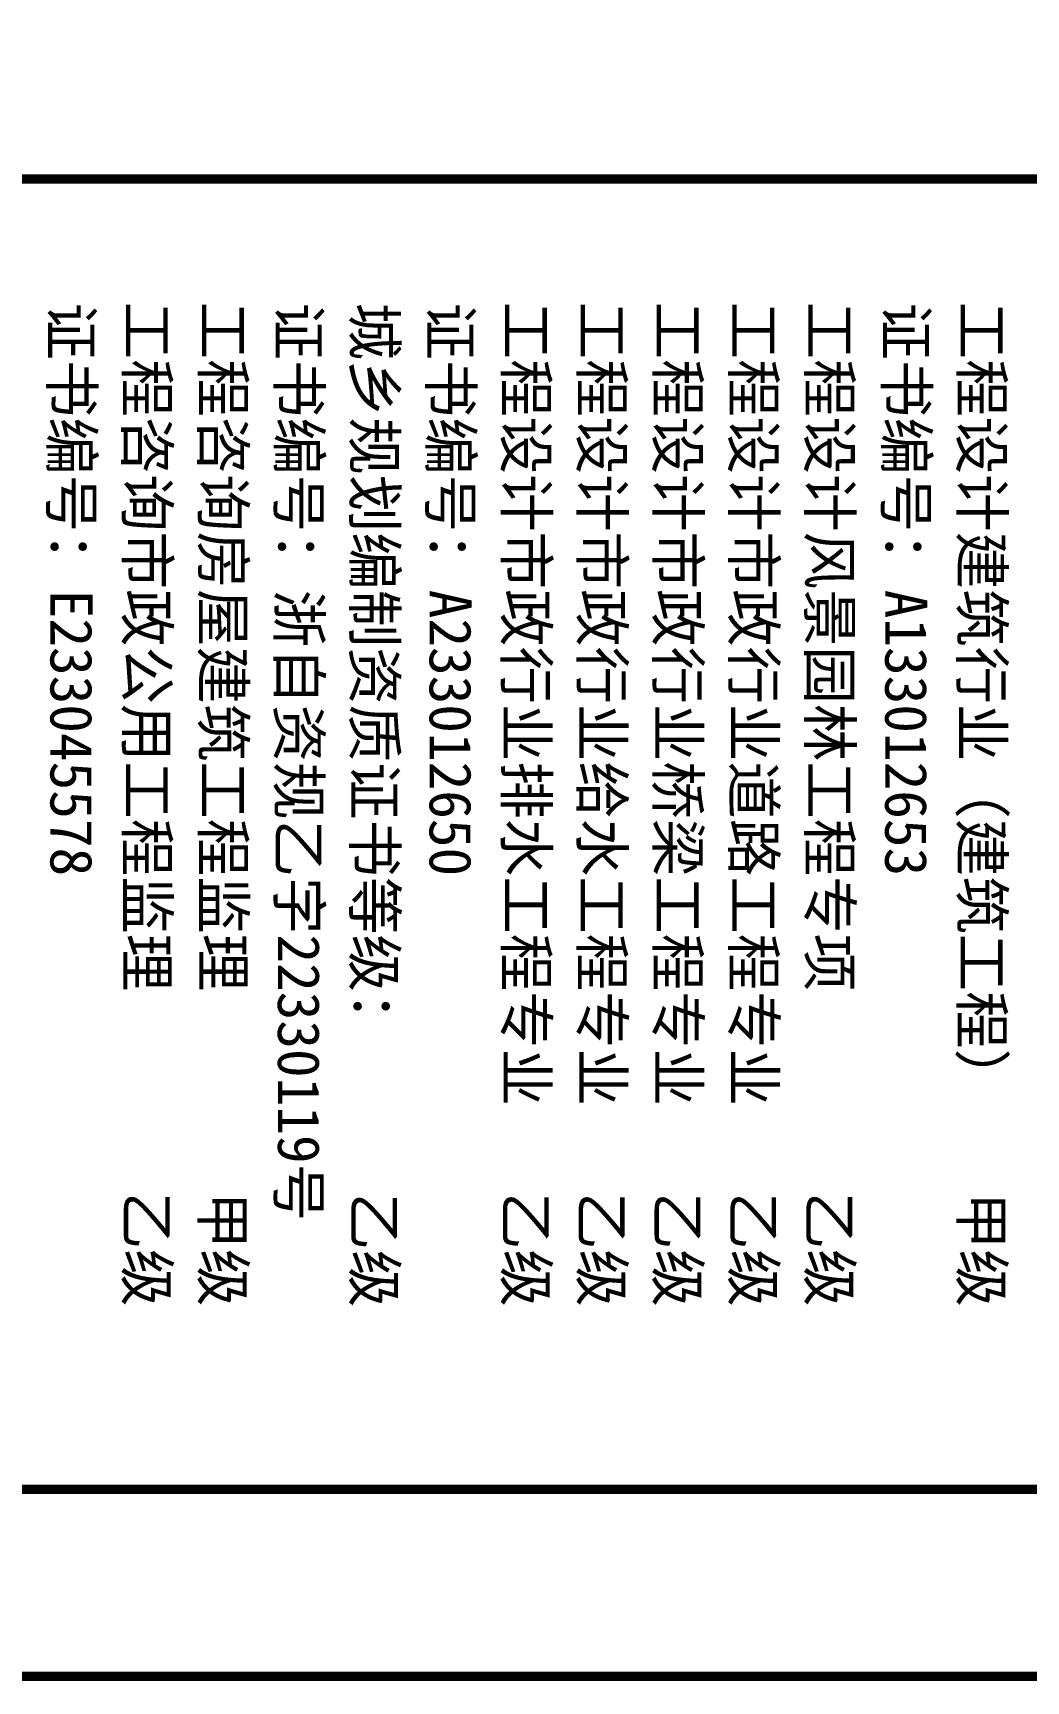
# Model space of a CAD drawing. Extents: x -160106 to 966792, y -663931 to 1550022.
# Drawn here: x -70634 to -70262, y -113204 to -112587 of the extents above; entities that cross this region are included whole.
import ezdxf
from ezdxf.enums import TextEntityAlignment as Align
from ezdxf.xclip import XClip

# ---------------------------------------------------------------- set-up
doc = ezdxf.new("R2010")
doc.units = 0
for name, color, linetype in [('0-cxFrame', 155, 'Continuous'), ('20剖面图$0$AS-WALL', 40, 'Continuous'), ('TEXT', 7, 'Continuous')]:
    doc.layers.add(name, color=color, linetype=linetype)
doc.layers.add('0-cxText', color=131, linetype='Continuous', lineweight=25)
doc.styles.add('cx_biaoti', font='')
doc.styles.add('cx_tuming', font='simhei.ttf')
doc.styles.add('cx_tuqian1', font='')
doc.styles.add('黑体', font='simhei.ttf', dxfattribs={"height": 12})
doc.styles.get('cx_biaoti').set_extended_font_data('SimSun')
doc.styles.get('cx_tuqian1').set_extended_font_data('SimSun')

# ---------------------------------------------------------------- blocks, each defined once
blk = doc.blocks.new('20250829153746')
at = {"layer": '20剖面图$0$AS-WALL'}
blk.add_lwpolyline([(6815.2, -200), (615, -200), (615, -200)], dxfattribs=at)
blk = doc.blocks.new('zjcx_TT(Dragon)')
at = {"layer": '0-cxFrame', "const_width": 30}
blk.add_lwpolyline([(-7000, -10200.2), (0, -10200.2), (0, 0), (-7000, 0)], close=True, dxfattribs=at)
at = {"color": 7, "style": 'cx_biaoti'}
for s, p in [('工程设计建筑行业（建筑工程）   甲级', (-6343.7, -5159.7)), ('证书编号：A133012653', (-6339.9, -5563.5)), ('工程设计风景园林工程专项       乙级', (-6343.7, -5972.3)), ('工程设计市政行业道路工程专业   乙级', (-6343.7, -6378.5)), ('工程设计市政行业桥梁工程专业   乙级', (-6343.7, -6783.5)), ('工程设计市政行业给水工程专业   乙级', (-6343.7, -7188.5)), ('工程设计市政行业排水工程专业   乙级', (-6343.7, -7593.5)), ('证书编号：A233012650', (-6339.9, -7997.3)), ('城乡规划编制资质证书等级：     乙级', (-6339.9, -8403.5)), ('证书编号：浙自资规乙字22330119号', (-6339.9, -8807.3)), ('工程咨询房屋建筑工程监理       甲级', (-6343.7, -9212.3)), ('工程咨询市政公用工程监理       乙级', (-6343.7, -9618.5)), ('证书编号：E233045578', (-6339.9, -10022.3))]:
    blk.add_text(s, height=225, dxfattribs=at).set_placement(p)
blk = doc.blocks.new('zjcx_T2(Dragon)')
at = {"layer": '0-cxFrame', "const_width": 50}
blk.add_lwpolyline([(-7000, 40000), (0, 40000), (0, 0), (-7000, 0)], close=True, dxfattribs=at)
at = {"layer": '0-cxFrame'}
blk.add_blockref('zjcx_TT(Dragon)', (0, 40000), dxfattribs=at)
blk = doc.blocks.new('TK22.A2 L(Dragon)')
at = {"layer": '0-cxFrame', "color": 7, "const_width": 0.5}
blk.add_lwpolyline([(0, 0), (-594, 0), (-594, 420), (0, 420)], close=True, dxfattribs=at)
at = {"layer": '0-cxFrame', "const_width": 0.5}
for points in [[(-80, 10), (-574, 10), (-574, 410), (-80, 410)], [(-10, 10), (-80, 10), (-80, 410), (-10, 410)]]:
    blk.add_lwpolyline(points, close=True, dxfattribs=at)
at = {"layer": '0-cxFrame', "xscale": 0.01, "yscale": 0.01, "zscale": 0.01}
blk.add_blockref('zjcx_T2(Dragon)', (-10, 10), dxfattribs=at)
at = {"style": '黑体', "flags": 4}
blk.add_attdef('图幅', text='', height=3.3, dxfattribs=at).set_placement((-40, 3), align=Align.RIGHT)
at = {"layer": '0-cxText', "flags": 4}
for tag, height, style, p in [('建设单位', 3.5, 'cx_tuming', (-45, 240)), ('项目名称', 3.5, 'cx_tuming', (-45, 210)), ('子项名称', 3.5, 'cx_tuming', (-45, 180)), ('工程编号', 3.3, 'cx_tuqian1', (-35, 165)), ('图名1', 3.5, 'cx_tuming', (-45, 87)), ('图名2', 3.5, 'cx_tuming', (-45, 79)), ('图名3', 3.5, 'cx_tuming', (-45, 71)), ('出图日期', 3.3, 'cx_tuqian1', (-39, 60)), ('专业', 3.3, 'cx_tuqian1', (-55, 52)), ('图号', 3.3, 'cx_tuqian1', (-55, 44)), ('版次', 3.3, 'cx_tuqian1', (-20, 44))]:
    blk.add_attdef(tag, text='', height=height, dxfattribs=dict(at, style=style)).set_placement(p, align=Align.MIDDLE)
at = {"layer": 'Defpoints', "color": 6, "flags": 4}
for tag, height, style, p in [('tufu', 3.3, '黑体', (-12, 12)), ('dwfname', 4, 'cx_tuqian1', (-80, 3))]:
    blk.add_attdef(tag, text='', height=height, dxfattribs=dict(at, style=style)).set_placement(p, align=Align.RIGHT)

msp = doc.modelspace()

# ---------------------------------------------------------------- block references
at = {"layer": '0-cxFrame', "xscale": 7, "yscale": 7, "zscale": 7, "rotation": 270}
msp.add_blockref('TK22.A2 L(Dragon)', (-72795.4, -113201.84), dxfattribs=at)
at = {"layer": 'TEXT', "ltscale": 60}
ref = msp.add_blockref('20250829153746', (-75118.62, -112670.63), dxfattribs=at)
XClip(ref).set_block_clipping_path([(-406.4479753918, -306.280065972), (897.6613796696, 1847.4999895258)])

doc.saveas('drawing.dxf')
